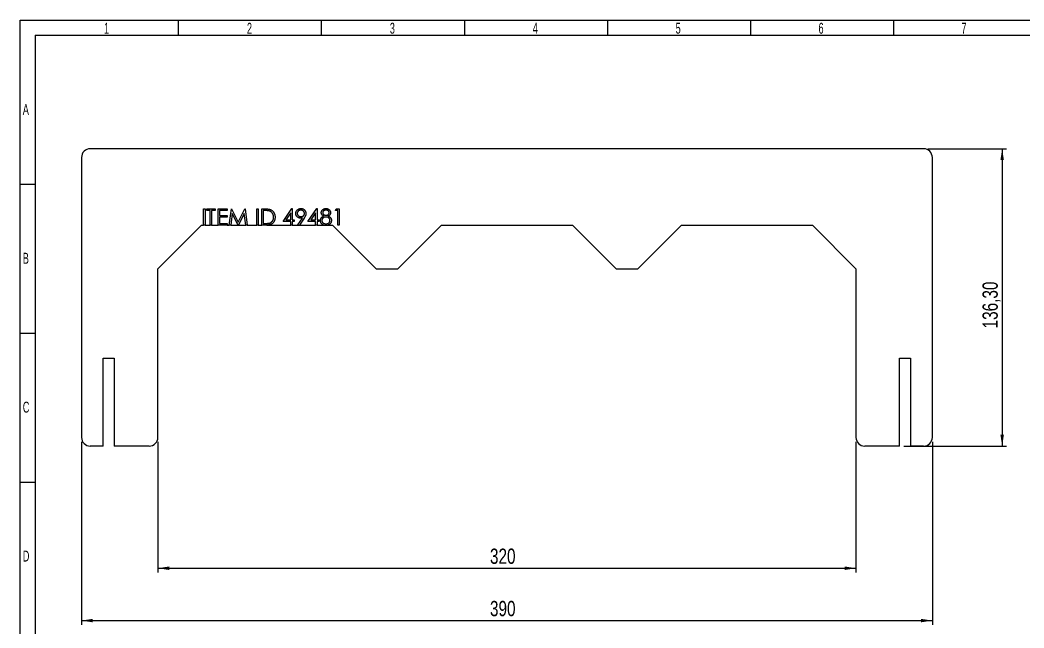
# Model space of a CAD drawing. Header units: millimetres. Extents: x 10 to 411, y 8 to 288.
# Drawn here: x 9.7 to 239.8, y 149.2 to 288.5 of the extents above; entities that cross this region are included whole.
import ezdxf

# ---------------------------------------------------------------- set-up
doc = ezdxf.new("R2010")
doc.units = ezdxf.units.MM
doc.layers.add('DIMENSIONS', color=124, linetype='Continuous')
doc.layers.add('SLD-0', color=179, linetype='Continuous')
doc.styles.add('SLDTEXTSTYLE1', font='TXT', dxfattribs={"width": 0.75})
doc.styles.add('SLDTEXTSTYLE2', font='TXT', dxfattribs={"width": 0.623711})
doc.dimstyles.new('SLDDIMSTYLE0', dxfattribs={"dimtxt": 3.5, "dimasz": 2.6, "dimexe": 0, "dimexo": 0.0625, "dimgap": 0.875, "dimtad": 1, "dimlfac": 2, "dimrnd": 1e-09, "dimzin": 12, "dimdsep": 46, "dimtxsty": 'SLDTEXTSTYLE1', "dimsah": 1, "dimcen": 0.09, "dimadec": 0, "dimazin": 3, "dimtfac": 1, "dimtofl": 0, "dimtmove": 0, "dimatfit": 3, "dimfxl": 1, "dimfrac": 2, "dimtolj": 1, "dimtzin": 12, "dimarcsym": 0})

# ---------------------------------------------------------------- blocks, each defined once
blk = doc.blocks.new('_D')
at = {"layer": 'DIMENSIONS'}
for p, q in [((23.81, 191.86), (23.81, 149.86)), ((218.81, 191.86), (218.81, 149.86)), ((23.81, 150.86), (218.81, 150.86))]:
    blk.add_line(p, q, dxfattribs=at)
for points in [[(23.81, 150.86), (26.41, 150.46), (26.41, 151.26)], [(218.81, 150.86), (216.21, 151.26), (216.21, 150.46)]]:
    blk.add_solid(points, dxfattribs=at)
at = {"layer": 'DIMENSIONS', "insert": (117.43, 155.37), "char_height": 3.5, "attachment_point": 1, "style": 'SLDTEXTSTYLE1'}
blk.add_mtext('390', dxfattribs=at)
blk = doc.blocks.new('_D_1')
at = {"layer": 'DIMENSIONS'}
for p, q in [((217.81, 259.01), (235.81, 259.01)), ((234.81, 259.01), (234.81, 190.86)), ((212.29, 190.86), (235.81, 190.86))]:
    blk.add_line(p, q, dxfattribs=at)
for points in [[(234.81, 259.01), (234.41, 256.41), (235.21, 256.41)], [(234.81, 190.86), (235.21, 193.46), (234.41, 193.46)]]:
    blk.add_solid(points, dxfattribs=at)
at = {"layer": 'DIMENSIONS', "insert": (230.3, 217.83), "char_height": 3.5, "attachment_point": 1, "rotation": 90, "style": 'SLDTEXTSTYLE1'}
blk.add_mtext('136,30', dxfattribs=at)
blk = doc.blocks.new('_D_2')
at = {"layer": 'DIMENSIONS'}
for p, q in [((41.31, 191.86), (41.31, 161.86)), ((201.31, 191.86), (201.31, 161.86)), ((41.31, 162.86), (201.31, 162.86))]:
    blk.add_line(p, q, dxfattribs=at)
for points in [[(41.31, 162.86), (43.91, 162.46), (43.91, 163.26)], [(201.31, 162.86), (198.71, 163.26), (198.71, 162.46)]]:
    blk.add_solid(points, dxfattribs=at)
at = {"layer": 'DIMENSIONS', "insert": (117.43, 167.37), "char_height": 3.5, "attachment_point": 1, "style": 'SLDTEXTSTYLE1'}
blk.add_mtext('320', dxfattribs=at)

msp = doc.modelspace()

# ---------------------------------------------------------------- linework, layer by layer
at = {"color": 7, "linetype": 'Continuous', "lineweight": 25}
for p, q in [((216.8118, 259.0125), (25.8118, 259.0125)), ((23.8118, 257.0125), (23.8118, 192.8625)), ((218.8118, 192.8625), (218.8118, 257.0125)), ((51.7867, 245.2167), (52.1191, 245.2167)), ((51.7867, 241.5125), (51.7867, 245.2167)), ((52.1191, 245.2167), (52.1191, 241.5125)), ((52.499, 245.2167), (54.4461, 245.2167)), ((52.499, 244.8368), (52.499, 245.2167)), ((53.3063, 244.8368), (52.499, 244.8368)), ((53.3063, 241.5125), (53.3063, 244.8368)), ((53.6388, 244.8368), (53.6388, 241.5125)), ((54.4461, 244.8368), (53.6388, 244.8368)), ((54.4461, 245.2167), (54.4461, 244.8368)), ((55.1109, 245.2167), (57.2005, 245.2167)), ((55.1109, 241.5125), (55.1109, 245.2167)), ((55.4434, 244.8368), (55.4434, 243.697)), ((57.2005, 244.8368), (55.4434, 244.8368)), ((57.2005, 245.2167), (57.2005, 244.8368)), ((57.6754, 241.5125), (58.1643, 245.2167)), ((58.364, 244.1838), (58.01, 241.5125)), ((58.1643, 245.2167), (58.2118, 245.2167)), ((58.2118, 245.2167), (59.7411, 242.1774)), ((59.7063, 241.5125), (58.364, 244.1838)), ((59.7411, 242.1774), (61.2667, 245.2167)), ((61.1183, 244.1778), (59.7812, 241.5125)), ((61.473, 241.5125), (61.1183, 244.1778)), ((61.2667, 245.2167), (61.315, 245.2167)), ((61.315, 245.2167), (61.8069, 241.5125)), ((63.9914, 245.2167), (64.3239, 245.2167)), ((63.9914, 241.5125), (63.9914, 245.2167)), ((64.3239, 245.2167), (64.3239, 241.5125)), ((65.1312, 245.2167), (65.8791, 245.2167)), ((65.1312, 241.5125), (65.1312, 245.2167)), ((65.7241, 244.8368), (65.4636, 244.8368)), ((65.4636, 244.8368), (65.4636, 241.8924)), ((70.0226, 242.3673), (72.0446, 245.3117)), ((71.7797, 244.3559), (70.6756, 242.7472)), ((71.7797, 242.7472), (71.7797, 244.3559)), ((72.0446, 245.3117), (72.1121, 245.3117)), ((72.1121, 245.3117), (72.1121, 242.7472)), ((75.7213, 242.3673), (77.7433, 245.3117)), ((77.4784, 244.3559), (76.3743, 242.7472)), ((77.4784, 242.7472), (77.4784, 244.3559)), ((77.7433, 245.3117), (77.8108, 245.3117)), ((77.8108, 245.3117), (77.8108, 242.7472)), ((81.9899, 244.8368), (82.2073, 245.2167)), ((82.5598, 244.8368), (81.9899, 244.8368)), ((82.2073, 245.2167), (82.8922, 245.2167)), ((82.5598, 241.5125), (82.5598, 244.8368)), ((82.8922, 245.2167), (82.8922, 241.5125)), ((55.4434, 243.697), (57.2005, 243.697)), ((55.4434, 243.3171), (55.4434, 241.8924)), ((57.2005, 243.3171), (55.4434, 243.3171)), ((55.4434, 241.8924), (57.2005, 241.8924)), ((57.2005, 243.697), (57.2005, 243.3171)), ((57.2005, 241.8924), (57.2005, 241.5125)), ((65.4636, 241.8924), (65.8888, 241.8924)), ((71.7797, 242.3673), (70.0226, 242.3673)), ((70.6756, 242.7472), (71.7797, 242.7472)), ((71.7797, 241.5125), (71.7797, 242.3673)), ((72.1121, 242.7472), (72.5395, 242.7472)), ((72.1121, 242.3673), (72.1121, 241.5125)), ((72.5395, 242.3673), (72.1121, 242.3673)), ((72.5395, 242.7472), (72.5395, 242.3673)), ((73.4136, 241.6023), (74.4435, 243.1078)), ((73.4136, 241.6023), (73.5427, 241.5125)), ((74.8197, 243.0856), (73.7442, 241.5125)), ((77.4784, 242.3673), (75.7213, 242.3673)), ((76.3743, 242.7472), (77.4784, 242.7472)), ((77.4784, 241.5125), (77.4784, 242.3673)), ((77.8108, 242.7472), (78.2382, 242.7472)), ((77.8108, 242.3673), (77.8108, 241.5125)), ((78.2382, 242.3673), (77.8108, 242.3673)), ((78.2382, 242.7472), (78.2382, 242.3673)), ((41.3118, 231.5125), (51.3118, 241.5125)), ((51.3118, 241.5125), (51.7867, 241.5125)), ((52.1191, 241.5125), (51.7867, 241.5125)), ((52.1191, 241.5125), (53.3063, 241.5125)), ((53.6388, 241.5125), (53.3063, 241.5125)), ((53.6388, 241.5125), (55.1109, 241.5125)), ((57.2005, 241.5125), (55.1109, 241.5125)), ((57.2005, 241.5125), (57.6754, 241.5125)), ((58.01, 241.5125), (57.6754, 241.5125)), ((58.01, 241.5125), (59.7063, 241.5125)), ((59.7812, 241.5125), (59.7063, 241.5125)), ((59.7812, 241.5125), (61.473, 241.5125)), ((61.8069, 241.5125), (61.473, 241.5125)), ((61.8069, 241.5125), (63.9914, 241.5125)), ((64.3239, 241.5125), (63.9914, 241.5125)), ((64.3239, 241.5125), (65.1312, 241.5125)), ((66.2791, 241.5125), (65.1312, 241.5125)), ((66.2791, 241.5125), (71.7797, 241.5125)), ((72.1121, 241.5125), (71.7797, 241.5125)), ((72.1121, 241.5125), (73.5427, 241.5125)), ((73.5427, 241.5125), (73.7442, 241.5125)), ((73.7442, 241.5125), (77.4784, 241.5125)), ((77.8108, 241.5125), (77.4784, 241.5125)), ((77.8108, 241.5125), (79.2662, 241.5125)), ((79.2662, 241.5125), (80.3728, 241.5125)), ((80.3728, 241.5125), (81.3118, 241.5125)), ((81.3118, 241.5125), (91.3118, 231.5125)), ((82.8922, 241.5125), (82.5598, 241.5125)), ((96.3118, 231.5125), (106.3118, 241.5125)), ((106.3118, 241.5125), (136.3118, 241.5125)), ((136.3118, 241.5125), (146.3118, 231.5125)), ((151.3118, 231.5125), (161.3118, 241.5125)), ((161.3118, 241.5125), (191.3118, 241.5125)), ((191.3118, 241.5125), (201.3118, 231.5125)), ((41.3118, 192.8625), (41.3118, 231.5125)), ((91.3118, 231.5125), (96.3118, 231.5125)), ((146.3118, 231.5125), (151.3118, 231.5125)), ((201.3118, 231.5125), (201.3118, 192.8625)), ((28.7868, 211.0125), (31.3368, 211.0125)), ((28.7868, 190.8625), (28.7868, 211.0125)), ((31.3368, 211.0125), (31.3368, 190.8625)), ((211.2868, 211.0125), (213.8368, 211.0125)), ((211.2868, 190.8625), (211.2868, 211.0125)), ((213.8368, 211.0125), (213.8368, 190.8625)), ((28.7868, 190.8625), (25.8118, 190.8625)), ((39.3118, 190.8625), (31.3368, 190.8625)), ((211.2868, 190.8625), (203.3118, 190.8625)), ((216.8118, 190.8625), (213.8368, 190.8625))]:
    msp.add_line(p, q, dxfattribs=at)
for centre, start, end in [((25.8118, 257.0125), 90, 180), ((216.8118, 257.0125), 0, 90), ((25.8118, 192.8625), 180, 270), ((39.3118, 192.8625), 270, 0), ((203.3118, 192.8625), 180, 270), ((216.8118, 192.8625), 270, 0)]:
    msp.add_arc(centre, 2, start, end, dxfattribs=at)
for points, knots in [([(66.8623, 244.7329), (66.8313, 244.7415), (66.7652, 244.7597), (66.6574, 244.7797), (66.5361, 244.7972), (66.4008, 244.8121), (66.2515, 244.8228), (66.0882, 244.8308), (65.9108, 244.8362), (65.7879, 244.8366), (65.7241, 244.8368)], [0, 0, 0, 0, 0.08431862, 0.17928451, 0.28658253, 0.40511148, 0.53559287, 0.67819021, 0.83297584, 1, 1, 1, 1]), ([(65.8791, 245.2167), (65.9442, 245.2162), (66.0699, 245.2153), (66.2515, 245.2095), (66.4193, 245.1995), (66.5732, 245.1845), (66.7134, 245.1665), (66.8398, 245.1437), (66.9524, 245.1169), (67.0217, 245.0939), (67.0545, 245.0831)], [0, 0, 0, 0, 0.16428963, 0.31740672, 0.45884478, 0.58874629, 0.70783058, 0.81576956, 0.91287968, 1, 1, 1, 1]), ([(67.8381, 243.3186), (67.8375, 243.3619), (67.8365, 243.447), (67.8231, 243.5719), (67.8034, 243.692), (67.7752, 243.8074), (67.7387, 243.9179), (67.695, 244.0242), (67.642, 244.1249), (67.582, 244.2208), (67.5147, 244.3106), (67.4402, 244.3931), (67.3595, 244.4685), (67.2729, 244.537), (67.1792, 244.5972), (67.0799, 244.6508), (66.9737, 244.6964), (66.8999, 244.7206), (66.8623, 244.7329)], [0, 0, 0, 0, 0.07014206, 0.13779469, 0.20319983, 0.26713933, 0.3299811, 0.39158851, 0.45305506, 0.51408261, 0.57474081, 0.63459852, 0.69384165, 0.75347367, 0.81315009, 0.87409605, 0.93601533, 1, 1, 1, 1]), ([(67.0545, 245.0831), (67.0974, 245.0668), (67.1821, 245.0345), (67.3027, 244.9735), (67.4166, 244.9047), (67.523, 244.8265), (67.6219, 244.7398), (67.7148, 244.6455), (67.7989, 244.5409), (67.8772, 244.4294), (67.9457, 244.3098), (68.0061, 244.1846), (68.0577, 244.0541), (68.0979, 243.9173), (68.1311, 243.7755), (68.1534, 243.6276), (68.1683, 243.4745), (68.1697, 243.3706), (68.1705, 243.3178)], [0, 0, 0, 0, 0.06154353, 0.12169145, 0.18115062, 0.24006571, 0.29867208, 0.35761618, 0.4175722, 0.47864895, 0.54039374, 0.60233023, 0.66510855, 0.72856566, 0.79365537, 0.86053753, 0.92923762, 1, 1, 1, 1]), ([(72.9194, 244.1771), (72.9213, 244.2289), (72.9249, 244.3306), (72.9538, 244.4793), (73.0018, 244.6199), (73.0676, 244.7524), (73.1521, 244.8736), (73.2524, 244.9833), (73.3694, 245.0793), (73.5, 245.1617), (73.6409, 245.2285), (73.7892, 245.2759), (73.9422, 245.3062), (74.0462, 245.3098), (74.0985, 245.3117)], [0, 0, 0, 0, 0.085250921, 0.167330264, 0.248180768, 0.329200218, 0.409946107, 0.490624231, 0.573035074, 0.65830835, 0.744266921, 0.828981514, 0.91393641, 1, 1, 1, 1]), ([(74.054, 243.0797), (74.0151, 243.0807), (73.9388, 243.0826), (73.8265, 243.0981), (73.7185, 243.1221), (73.6152, 243.1572), (73.5165, 243.2021), (73.4223, 243.2567), (73.3326, 243.3213), (73.2484, 243.3952), (73.1719, 243.4763), (73.1037, 243.5622), (73.0473, 243.6537), (72.9996, 243.7489), (72.9645, 243.8499), (72.9383, 243.9549), (72.9223, 244.0646), (72.9204, 244.1392), (72.9194, 244.1771)], [0, 0, 0, 0, 0.06629268, 0.13012673, 0.19285572, 0.25475088, 0.31591438, 0.3773406, 0.44020561, 0.50417332, 0.56802967, 0.63022166, 0.69085337, 0.75103291, 0.81147209, 0.87275476, 0.93539291, 1, 1, 1, 1]), ([(74.0814, 244.9317), (74.0532, 244.9309), (73.9978, 244.9293), (73.9163, 244.9198), (73.8381, 244.9026), (73.763, 244.8786), (73.6905, 244.8493), (73.622, 244.8116), (73.5564, 244.7677), (73.4945, 244.7176), (73.4381, 244.6625), (73.3877, 244.6046), (73.346, 244.5432), (73.3115, 244.4791), (73.2848, 244.4121), (73.2652, 244.3425), (73.254, 244.27), (73.2526, 244.2207), (73.2519, 244.1957)], [0, 0, 0, 0, 0.0687038, 0.13479629, 0.19951424, 0.26330412, 0.32647727, 0.38952118, 0.45331105, 0.51838093, 0.58309889, 0.64500845, 0.70479411, 0.76351525, 0.82187725, 0.88001831, 0.93911484, 1, 1, 1, 1]), ([(73.2519, 244.1957), (73.2525, 244.1706), (73.2538, 244.1213), (73.266, 244.0487), (73.2864, 243.9792), (73.3135, 243.9122), (73.3499, 243.8484), (73.3941, 243.7876), (73.4451, 243.7286), (73.5046, 243.6745), (73.5684, 243.6241), (73.637, 243.5801), (73.709, 243.5433), (73.7838, 243.5123), (73.8621, 243.4887), (73.9438, 243.4715), (74.0288, 243.462), (74.0864, 243.4604), (74.1156, 243.4596)], [0, 0, 0, 0, 0.05955456, 0.11745249, 0.17448431, 0.23179217, 0.2892813, 0.34877468, 0.41054757, 0.4747272, 0.53975775, 0.60412355, 0.66839229, 0.73204283, 0.79668823, 0.86287125, 0.93044415, 1, 1, 1, 1]), ([(74.914, 244.1957), (74.9133, 244.2207), (74.9119, 244.27), (74.9007, 244.3425), (74.881, 244.4121), (74.8543, 244.4791), (74.8199, 244.5432), (74.778, 244.6044), (74.7285, 244.6627), (74.672, 244.7175), (74.61, 244.7679), (74.5438, 244.8116), (74.4747, 244.8492), (74.4021, 244.8786), (74.3268, 244.9027), (74.248, 244.9198), (74.1658, 244.9293), (74.1099, 244.9309), (74.0814, 244.9317)], [0, 0, 0, 0, 0.06073771, 0.11969112, 0.17769138, 0.23591203, 0.29449096, 0.35413184, 0.41550179, 0.48006301, 0.54497531, 0.60911045, 0.67253005, 0.73555021, 0.7991856, 0.86433366, 0.93086253, 1, 1, 1, 1]), ([(74.0985, 245.3117), (74.1498, 245.3097), (74.2512, 245.3059), (74.4005, 245.2777), (74.5437, 245.2308), (74.6795, 245.1655), (74.8046, 245.0833), (74.9176, 244.986), (75.015, 244.8728), (75.0981, 244.747), (75.1636, 244.611), (75.2115, 244.4693), (75.2408, 244.3227), (75.2445, 244.2235), (75.2464, 244.1734)], [0, 0, 0, 0, 0.08552585, 0.16899103, 0.25231653, 0.33604917, 0.41942466, 0.50127499, 0.583707, 0.66765361, 0.7519368, 0.8346098, 0.91653177, 1, 1, 1, 1]), ([(74.1156, 243.4596), (74.145, 243.4604), (74.2024, 243.4619), (74.2864, 243.4715), (74.3656, 243.4884), (74.4407, 243.5124), (74.5113, 243.5428), (74.5777, 243.5799), (74.639, 243.6244), (74.6956, 243.6744), (74.747, 243.7292), (74.7913, 243.7879), (74.8296, 243.8487), (74.8602, 243.9129), (74.8848, 243.9793), (74.902, 244.049), (74.9115, 244.1214), (74.9132, 244.1706), (74.914, 244.1957)], [0, 0, 0, 0, 0.07273292, 0.14158627, 0.20841961, 0.27253624, 0.33572134, 0.39805975, 0.45974872, 0.52248071, 0.58426632, 0.64484512, 0.70381436, 0.76144353, 0.81998116, 0.87848375, 0.93824759, 1, 1, 1, 1]), ([(75.2464, 244.1734), (75.2452, 244.1345), (75.2427, 244.0556), (75.2248, 243.9361), (75.1955, 243.8141), (75.162, 243.7106), (75.1272, 243.6257), (75.0981, 243.5574), (75.0627, 243.4866), (75.0223, 243.4128), (74.9791, 243.3349), (74.9303, 243.2544), (74.8771, 243.1708), (74.8392, 243.1144), (74.8197, 243.0856)], [0, 0, 0, 0, 0.09831201, 0.19940132, 0.30482373, 0.41537453, 0.47402035, 0.53675813, 0.60304249, 0.67411601, 0.74943729, 0.8282674, 0.91206128, 1, 1, 1, 1]), ([(78.7606, 244.3611), (78.7623, 244.4006), (78.7658, 244.4799), (78.7939, 244.5981), (78.84, 244.7142), (78.9017, 244.828), (78.9801, 244.9343), (79.073, 245.0304), (79.1802, 245.1138), (79.2993, 245.1843), (79.4272, 245.242), (79.5624, 245.2814), (79.7025, 245.3072), (79.7978, 245.3102), (79.8462, 245.3117)], [0, 0, 0, 0, 0.07406038, 0.14887429, 0.22667366, 0.30815034, 0.39120048, 0.47397482, 0.55834061, 0.64540445, 0.73335701, 0.82108732, 0.90928482, 1, 1, 1, 1]), ([(79.3015, 243.5761), (79.2586, 243.5996), (79.1757, 243.645), (79.0648, 243.7274), (78.9709, 243.8183), (78.8949, 243.9177), (78.8349, 244.0225), (78.7925, 244.1321), (78.7648, 244.2452), (78.762, 244.3224), (78.7606, 244.3611)], [0, 0, 0, 0, 0.1458763, 0.28201566, 0.41096903, 0.53471121, 0.65439619, 0.77010784, 0.88454299, 1, 1, 1, 1]), ([(79.8276, 244.9317), (79.8017, 244.931), (79.7508, 244.9297), (79.6763, 244.9226), (79.6054, 244.909), (79.5377, 244.8904), (79.4729, 244.8672), (79.4127, 244.8367), (79.3548, 244.8028), (79.3013, 244.7629), (79.2529, 244.7195), (79.2096, 244.6742), (79.1744, 244.6255), (79.1441, 244.5761), (79.1216, 244.5237), (79.1056, 244.4697), (79.0943, 244.4135), (79.0935, 244.3753), (79.093, 244.3559)], [0, 0, 0, 0, 0.07522109, 0.14716535, 0.21638318, 0.28394118, 0.3503014, 0.41497204, 0.47918141, 0.54418402, 0.6075579, 0.66732358, 0.72516764, 0.7810286, 0.83489054, 0.8894708, 0.9440886, 1, 1, 1, 1]), ([(79.093, 244.3559), (79.0938, 244.3366), (79.0953, 244.2984), (79.106, 244.2417), (79.124, 244.1868), (79.1487, 244.133), (79.1804, 244.0806), (79.2188, 244.0293), (79.2657, 243.9805), (79.3175, 243.9327), (79.374, 243.8888), (79.4334, 243.8495), (79.4962, 243.8182), (79.5603, 243.7908), (79.6273, 243.7702), (79.6965, 243.7553), (79.768, 243.7462), (79.8165, 243.7451), (79.841, 243.7445)], [0, 0, 0, 0, 0.05457582, 0.10784967, 0.16217028, 0.21747382, 0.27447485, 0.33480441, 0.39803426, 0.46524851, 0.53340997, 0.60003407, 0.66592599, 0.73102511, 0.79683929, 0.86326184, 0.93081617, 1, 1, 1, 1]), ([(80.5652, 244.3633), (80.5647, 244.3809), (80.5636, 244.4159), (80.5542, 244.4676), (80.5395, 244.5183), (80.5181, 244.5674), (80.4923, 244.6163), (80.4593, 244.6634), (80.4211, 244.71), (80.3771, 244.7547), (80.3274, 244.7966), (80.2716, 244.833), (80.2101, 244.8633), (80.1439, 244.8888), (80.0722, 244.9077), (79.9956, 244.9219), (79.9134, 244.93), (79.8568, 244.9311), (79.8276, 244.9317)], [0, 0, 0, 0, 0.0508772, 0.10098395, 0.15169488, 0.2029879, 0.25580506, 0.31137084, 0.36880737, 0.43002294, 0.49249656, 0.55659188, 0.62218309, 0.69034596, 0.76150315, 0.83643735, 0.9155289, 1, 1, 1, 1]), ([(79.841, 243.7445), (79.8725, 243.7454), (79.9351, 243.7473), (80.0275, 243.7644), (80.1175, 243.7911), (80.2035, 243.8289), (80.2839, 243.875), (80.3565, 243.9294), (80.4181, 243.9934), (80.4706, 244.0631), (80.5117, 244.1372), (80.5431, 244.2117), (80.5616, 244.2875), (80.564, 244.3383), (80.5652, 244.3633)], [0, 0, 0, 0, 0.08971345, 0.17854081, 0.26690772, 0.35693118, 0.44573053, 0.53079575, 0.61459116, 0.69824396, 0.77908404, 0.85531566, 0.92853809, 1, 1, 1, 1]), ([(79.8462, 245.3117), (79.8933, 245.3101), (79.9862, 245.3071), (80.1229, 245.2818), (80.2538, 245.24), (80.3782, 245.1831), (80.4935, 245.1121), (80.596, 245.0278), (80.6867, 244.9327), (80.7616, 244.8261), (80.8218, 244.7123), (80.865, 244.5943), (80.8924, 244.4734), (80.8959, 244.3917), (80.8976, 244.3507)], [0, 0, 0, 0, 0.08938618, 0.17625936, 0.26300422, 0.34980119, 0.43543143, 0.51920219, 0.60126501, 0.68414496, 0.76586838, 0.8449177, 0.92230025, 1, 1, 1, 1]), ([(80.8976, 244.3507), (80.8961, 244.3105), (80.8931, 244.2316), (80.8682, 244.1167), (80.8256, 244.0093), (80.7682, 243.9078), (80.6927, 243.8138), (80.6009, 243.7268), (80.4938, 243.6451), (80.4132, 243.5996), (80.3715, 243.5761)], [0, 0, 0, 0, 0.12193297, 0.23946942, 0.35479488, 0.4715032, 0.59230011, 0.71923622, 0.85485795, 1, 1, 1, 1]), ([(65.8888, 241.8924), (65.9499, 241.8927), (66.0674, 241.8932), (66.2364, 241.8976), (66.3907, 241.9049), (66.5306, 241.915), (66.6558, 241.9284), (66.7666, 241.9434), (66.8626, 241.962), (66.9208, 241.9789), (66.9476, 241.9867)], [0, 0, 0, 0, 0.17190066, 0.33062793, 0.47554884, 0.60674619, 0.7250238, 0.82974239, 0.92132282, 1, 1, 1, 1]), ([(68.1705, 243.3178), (68.1698, 243.2721), (68.1685, 243.1818), (68.1567, 243.0489), (68.1396, 242.9198), (68.1132, 242.7953), (68.0807, 242.6745), (68.0406, 242.558), (67.9932, 242.4456), (67.9381, 242.3383), (67.8778, 242.2363), (67.8121, 242.1413), (67.7432, 242.0521), (67.6686, 241.9709), (67.5909, 241.8951), (67.5073, 241.828), (67.4205, 241.7665), (67.3278, 241.7125), (67.2286, 241.6645), (67.1202, 241.624), (67.0029, 241.5891), (66.8761, 241.5613), (66.7402, 241.5389), (66.5947, 241.524), (66.44, 241.5138), (66.3338, 241.513), (66.2791, 241.5125)], [0, 0, 0, 0, 0.046078933, 0.090803351, 0.13429017, 0.177017662, 0.218814422, 0.260152581, 0.300986781, 0.341519268, 0.381487275, 0.420162494, 0.457766557, 0.494780748, 0.531055647, 0.566986261, 0.602559674, 0.638045847, 0.674795303, 0.713407958, 0.754451131, 0.79782304, 0.843995382, 0.893075631, 0.944965437, 1, 1, 1, 1]), ([(66.9476, 241.9867), (66.9815, 241.9986), (67.0483, 242.0221), (67.1444, 242.065), (67.2342, 242.1158), (67.319, 242.1726), (67.3983, 242.2363), (67.4718, 242.3071), (67.54, 242.3841), (67.6018, 242.4676), (67.6578, 242.5567), (67.7061, 242.6514), (67.7468, 242.751), (67.7803, 242.8552), (67.8063, 242.9641), (67.8247, 243.0779), (67.836, 243.1967), (67.8374, 243.2775), (67.8381, 243.3186)], [0, 0, 0, 0, 0.06240129, 0.12331213, 0.18308578, 0.24173182, 0.30085031, 0.35993899, 0.41912803, 0.47976421, 0.54070549, 0.60214534, 0.66452434, 0.72785344, 0.79250989, 0.85927327, 0.92847954, 1, 1, 1, 1]), ([(74.4435, 243.1078), (74.3778, 243.0994), (74.2485, 243.0829), (74.1181, 243.0807), (74.054, 243.0797)], [0, 0, 0, 0, 0.50799251, 1, 1, 1, 1]), ([(78.5707, 242.561), (78.5713, 242.587), (78.5725, 242.6383), (78.5808, 242.7142), (78.5943, 242.7881), (78.6125, 242.8602), (78.6375, 242.9302), (78.6671, 242.9985), (78.7019, 243.065), (78.7434, 243.1287), (78.789, 243.1919), (78.8432, 243.2515), (78.9024, 243.3109), (78.97, 243.3665), (79.0424, 243.423), (79.1229, 243.4755), (79.209, 243.5283), (79.2702, 243.5599), (79.3015, 243.5761)], [0, 0, 0, 0, 0.05884848, 0.11630536, 0.17265985, 0.22876052, 0.28455565, 0.34074013, 0.39710853, 0.45428084, 0.51275234, 0.57344799, 0.63641625, 0.70238879, 0.7715029, 0.84419801, 0.92007673, 1, 1, 1, 1]), ([(79.2662, 241.5125), (79.2332, 241.5256), (79.1646, 241.5572), (79.0663, 241.6166), (78.9715, 241.6888), (78.8879, 241.7728), (78.8138, 241.8629), (78.7486, 241.9557), (78.6947, 242.0513), (78.6482, 242.1482), (78.6137, 242.2484), (78.5892, 242.3508), (78.5738, 242.4551), (78.5717, 242.5256), (78.5707, 242.561)], [0.299354091, 0.299354091, 0.299354091, 0.299354091, 0.355408016, 0.418294166, 0.480389663, 0.543071787, 0.604921214, 0.66439375, 0.721936226, 0.77801306, 0.833835051, 0.888864654, 0.944090659, 1, 1, 1, 1]), ([(79.8492, 243.3646), (79.8162, 243.364), (79.7516, 243.3629), (79.6569, 243.3501), (79.5661, 243.3322), (79.4793, 243.3053), (79.3971, 243.2701), (79.3183, 243.2285), (79.2441, 243.1786), (79.1748, 243.1216), (79.1114, 243.0599), (79.0556, 242.9947), (79.0084, 242.9269), (78.9701, 242.8564), (78.9404, 242.7835), (78.9185, 242.708), (78.9058, 242.6297), (78.904, 242.5766), (78.9031, 242.5499)], [0, 0, 0, 0, 0.07127077, 0.13981585, 0.20650344, 0.27154314, 0.33609161, 0.39981517, 0.4642725, 0.52934086, 0.59371583, 0.65563179, 0.71489991, 0.77216753, 0.82884881, 0.88511882, 0.94207767, 1, 1, 1, 1]), ([(78.9031, 242.5499), (78.9046, 242.5166), (78.9075, 242.4504), (78.9299, 242.3527), (78.9666, 242.2583), (79.0182, 242.1682), (79.0811, 242.0838), (79.1575, 242.0091), (79.2457, 241.9453), (79.3448, 241.8919), (79.4535, 241.8497), (79.5711, 241.8195), (79.6967, 241.8004), (79.7833, 241.7985), (79.8276, 241.7974)], [0, 0, 0, 0, 0.07492546, 0.14919449, 0.22457709, 0.30272992, 0.38235476, 0.4612145, 0.54263097, 0.62696061, 0.71435369, 0.80483192, 0.90009091, 1, 1, 1, 1]), ([(79.8276, 241.7974), (79.8623, 241.7981), (79.9298, 241.7994), (80.0284, 241.8108), (80.1212, 241.8293), (80.2091, 241.8544), (80.2914, 241.8877), (80.3682, 241.929), (80.4403, 241.9762), (80.5047, 242.0322), (80.5633, 242.092), (80.6146, 242.155), (80.6581, 242.2205), (80.6931, 242.2886), (80.7209, 242.3589), (80.7409, 242.4317), (80.7533, 242.5074), (80.7545, 242.5587), (80.7552, 242.5847)], [0, 0, 0, 0, 0.07653949, 0.14912348, 0.21877128, 0.2853401, 0.35078054, 0.41457638, 0.47761438, 0.54078719, 0.60260586, 0.66242194, 0.72000552, 0.77596433, 0.83115775, 0.88669622, 0.94256695, 1, 1, 1, 1]), ([(80.7552, 242.5847), (80.7542, 242.61), (80.7523, 242.6598), (80.7402, 242.7336), (80.7195, 242.8052), (80.6892, 242.8743), (80.6521, 242.9416), (80.6062, 243.0066), (80.5521, 243.0696), (80.4899, 243.1291), (80.4225, 243.1841), (80.3512, 243.233), (80.2754, 243.273), (80.1968, 243.3065), (80.1146, 243.3327), (80.0291, 243.351), (79.9402, 243.3626), (79.8799, 243.3639), (79.8492, 243.3646)], [0, 0, 0, 0, 0.05733352, 0.11305169, 0.16916404, 0.22597068, 0.28374187, 0.34336371, 0.40623457, 0.47171313, 0.53831685, 0.60337088, 0.66763604, 0.732253, 0.7970257, 0.86306209, 0.93036416, 1, 1, 1, 1]), ([(80.3715, 243.5761), (80.4016, 243.5603), (80.4605, 243.5293), (80.5443, 243.4794), (80.6225, 243.4286), (80.6937, 243.3751), (80.7586, 243.32), (80.8173, 243.2635), (80.8706, 243.2058), (80.9165, 243.1453), (80.9572, 243.0832), (80.9917, 243.0187), (81.0218, 242.9527), (81.0454, 242.8842), (81.0649, 242.8142), (81.0783, 242.7417), (81.0855, 242.6672), (81.0869, 242.6169), (81.0876, 242.5914)], [0, 0, 0, 0, 0.07901373, 0.15458521, 0.22686197, 0.29589293, 0.36159586, 0.42465684, 0.48533224, 0.54401138, 0.60097354, 0.65785722, 0.71398837, 0.76947915, 0.82613841, 0.88289105, 0.94070376, 1, 1, 1, 1]), ([(80.8071, 241.8242), (80.7776, 241.7918), (80.7191, 241.7274), (80.6188, 241.6439), (80.5087, 241.5736), (80.4246, 241.5334), (80.3783, 241.5147), (80.3728, 241.5125)], [0, 0, 0, 0, 0.11928345, 0.237092882, 0.354796044, 0.474576301, 0.490795125, 0.490795125, 0.490795125, 0.490795125]), ([(81.0876, 242.5914), (81.0868, 242.5557), (81.0852, 242.4851), (81.071, 242.381), (81.0501, 242.2794), (81.0184, 242.1816), (80.9794, 242.0866), (80.9301, 241.9959), (80.8745, 241.9067), (80.8297, 241.8519), (80.8071, 241.8242)], [0, 0, 0, 0, 0.12816439, 0.253685417, 0.377343573, 0.500524388, 0.622900112, 0.745827088, 0.871389059, 1, 1, 1, 1])]:
    msp.add_open_spline(points, degree=3, knots=knots, dxfattribs=at)
at = {"layer": 'SLD-0'}
for p, q in [((9.7359, 288.4983), (410.5696, 288.4983)), ((9.7359, 8.0222), (9.7359, 288.4983)), ((46.0359, 284.9983), (46.0359, 288.4983)), ((78.8359, 284.9983), (78.8359, 288.4983)), ((111.6359, 284.9983), (111.6359, 288.4983)), ((144.4359, 284.9983), (144.4359, 288.4983)), ((177.2359, 284.9983), (177.2359, 288.4983)), ((209.9859, 284.9983), (209.9859, 288.4983)), ((13.2108, 285.0057), (406.7359, 285.047)), ((13.2108, 285.0057), (13.2373, 33.1755)), ((9.7359, 250.8733), (13.2359, 250.8733)), ((9.7359, 216.7483), (13.2359, 216.7483)), ((9.7359, 182.6233), (13.2359, 182.6233))]:
    msp.add_line(p, q, dxfattribs=at)

# ---------------------------------------------------------------- texts
at = {"layer": 'SLD-0', "char_height": 2.5, "attachment_point": 1, "style": 'SLDTEXTSTYLE2'}
for s, insert in [('1', (28.9764, 287.8771)), ('2', (61.7264, 287.8771)), ('3', (94.4764, 287.8771)), ('4', (127.2264, 287.8771)), ('5', (159.9764, 287.8771)), ('6', (192.7264, 287.8771)), ('7', (225.4764, 287.8771)), ('A', (10.3622, 269.2765)), ('B', (10.3622, 235.1515)), ('C', (10.3622, 201.0265)), ('D', (10.3622, 166.9015))]:
    msp.add_mtext(s, dxfattribs=dict(at, insert=insert))

# ---------------------------------------------------------------- dimensions: what is measured, and where the dimension line sits
at = {"layer": 'DIMENSIONS'}
dim = msp.add_linear_dim(base=(234.8118, 190.8625), p1=(216.8118, 259.0125), p2=(211.2868, 190.8625), angle=90, dimstyle='SLDDIMSTYLE0', dxfattribs=at)
dim.commit()
dim.dimension.update_dxf_attribs({"geometry": '_D_1', "text_midpoint": (234.8118, 224.9375), "dimtype": 160})
for base, p1, p2, picture, middle in [((218.8118, 150.8625), (23.8118, 192.8625), (218.8118, 192.8625), '_D', (121.3118, 150.8625)), ((201.3118, 162.8625), (41.3118, 192.8625), (201.3118, 192.8625), '_D_2', (121.3118, 162.8625))]:
    dim = msp.add_linear_dim(base=base, p1=p1, p2=p2, dimstyle='SLDDIMSTYLE0', dxfattribs=at)
    dim.commit()
    dim.dimension.update_dxf_attribs({"geometry": picture, "text_midpoint": middle, "dimtype": 160})

doc.saveas('drawing.dxf')
